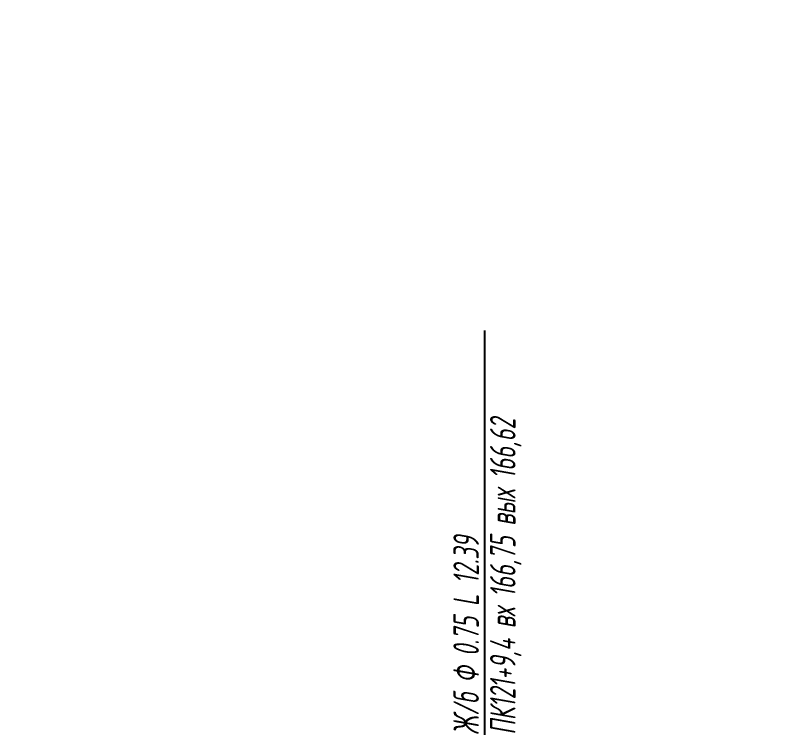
# Model space of a CAD drawing. Extents: x 2172 to 5772, y -842 to -248.
# Drawn here: x 5312.2 to 5387, y -554.6 to -483.9 of the extents above; entities that cross this region are included whole.
import ezdxf

# ---------------------------------------------------------------- set-up
doc = ezdxf.new("R2010")
doc.units = 0
doc.header["$MEASUREMENT"] = 0
doc.linetypes.add('TP0', pattern=[0])
doc.layers.get('0').update_dxf_attribs({"linetype": 'CONTINUOUS'})
doc.layers.add('геология', color=7, linetype='CONTINUOUS', lineweight=20)
doc.styles.add('eskd', font='spds.shx', dxfattribs={"width": 1.2, "oblique": 15})

msp = doc.modelspace()

# ---------------------------------------------------------------- hatches: boundary and pattern name
at = {"layer": 'геология', "linetype": 'Continuous'}
h = msp.add_hatch(dxfattribs=at)
h.set_pattern_fill('ANSI31', scale=20, angle=135, style=0)
h.set_pattern_definition([(180, (2171.596, -898.5895), (-4e-16, -2.5), [])])
h.paths.add_polyline_path([(5483.36, -527.597), (5432.544, -473.407), (5432.544, -482.407)])
h.paths.add_polyline_path([(5406.153, -465.833), (5387.328, -459.422), (5372.31, -457.032), (5372.31, -464.032), (5428.256, -482.039), (5430.544, -482.407), (5430.544, -473.407), (5414.722, -468.494, -0.089295), (5413.406, -468.085)])
h.paths.add_polyline_path([(5419.413, -473.158, -1), (5411.632, -473.158, -1)], flags=16)
h.paths.add_polyline_path([(5323.717, -453.945), (5312.157, -452.783), (5312.157, -465.783), (5316.023, -466.265), (5353.211, -464.735, -0.271911), (5351.216, -461.337, -1), (5358.996, -461.337, -0.249954), (5357.274, -464.568), (5370.31, -464.032), (5370.31, -457.032), (5349.904, -456.331), (5333.372, -454.915), (5329.295, -454.505, -0.425444)])
h.paths.add_polyline_path([(5433.22, -483.141), (5441.96, -483.141), (5441.96, -478.634), (5433.22, -478.634)], flags=24)
h.paths.add_polyline_path([(5428.068, -487.128), (5437.666, -487.128), (5437.666, -482.622), (5428.068, -482.622)], flags=9)
h.paths.add_polyline_path([(5413.536, -475.207), (5417.772, -475.207), (5417.772, -470.704), (5413.536, -470.704)], flags=8)
h.paths.add_polyline_path([(5372.986, -464.984), (5380.439, -464.984), (5380.439, -460.481), (5372.986, -460.481)], flags=25)
h.paths.add_polyline_path([(5312.832, -466.517), (5321.573, -466.517), (5321.573, -462.01), (5312.832, -462.01)], flags=9)

# ---------------------------------------------------------------- linework, layer by layer
at = {"linetype": 'TP0'}
msp.add_line((5358.251, -554.554), (5358.251, -514.886), dxfattribs=at)

# ---------------------------------------------------------------- texts
at = {"style": 'eskd', "oblique": 10, "width": 0.8}
for s, p in [('ПК121+9,4 вх 166,75 вых 166,62', (5361.251, -554.554)), ('Ж/б Ф 0.75 L 12.39', (5357.654, -554.564))]:
    msp.add_text(s, height=2.5, rotation=90, dxfattribs=at).set_placement(p)

doc.saveas('drawing.dxf')
